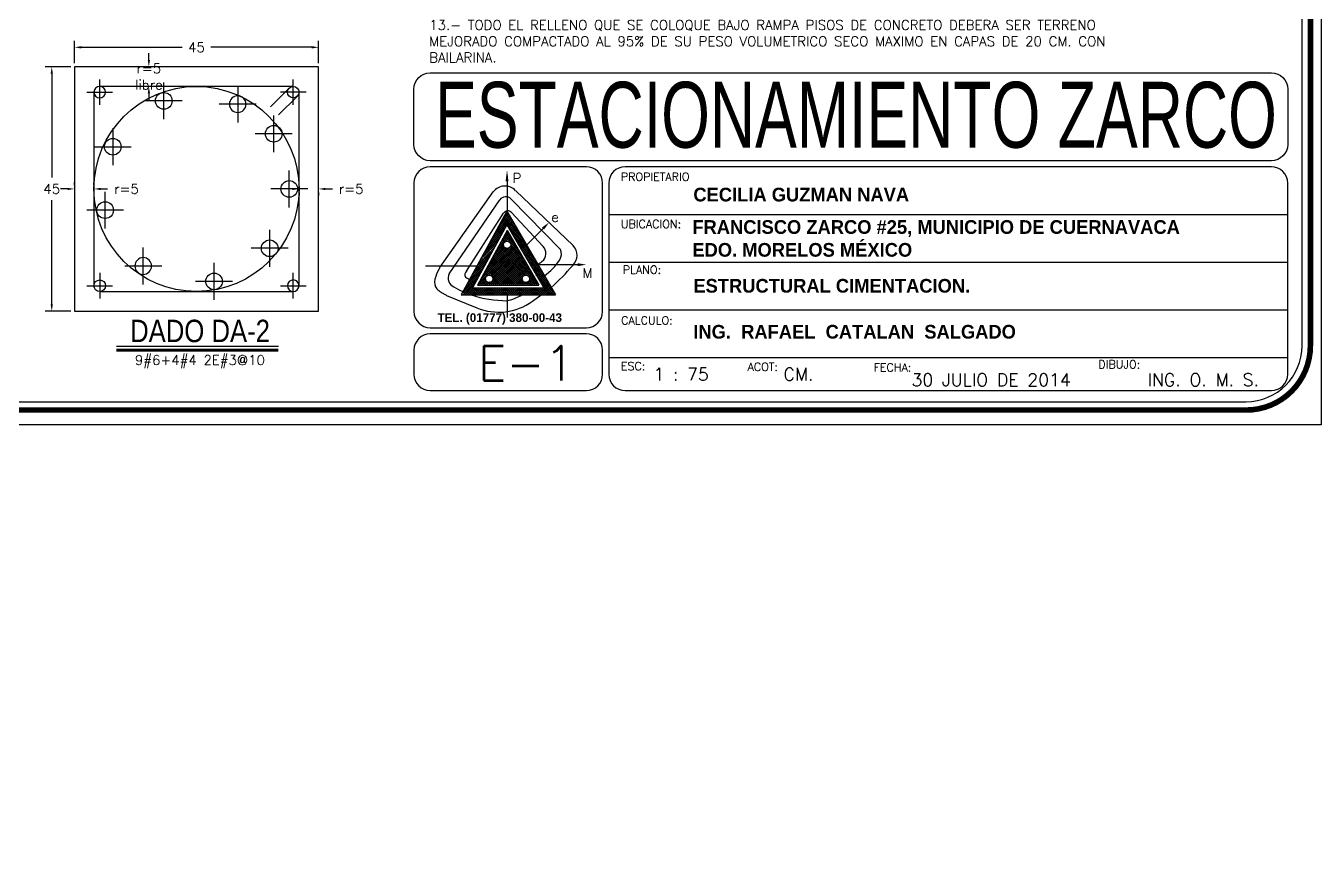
# Model space of a CAD drawing. Header units: millimetres. Extents: x -478 to -58, y -79 to 80.
# Drawn here: x -452.67 to -434.82, y -4.31 to 7.18 of the extents above; entities that cross this region are included whole.
import ezdxf
from ezdxf.enums import TextEntityAlignment as Align

# ---------------------------------------------------------------- set-up
doc = ezdxf.new("R2010")
doc.units = ezdxf.units.MM
doc.header["$MEASUREMENT"] = 0
doc.layers.get('Defpoints').update_dxf_attribs({"color": 71})
for name, color, linetype in [('ACERO', 40, 'Continuous'), ('L1', 1, 'Continuous'), ('MUROS', 4, 'Continuous'), ('texto', 5, 'Continuous')]:
    doc.layers.add(name, color=color, linetype=linetype)
doc.styles.add('GRAN', font='swissck.ttf', dxfattribs={"height": 0.3})
doc.styles.add('PEQ', font='simplex.shx', dxfattribs={"height": 0.09})
doc.styles.add('PIE', font='simplex.shx')
doc.styles.add('ROMANS', font='simplex.shx')
doc.dimstyles.new('STANDARD$0', dxfattribs={"dimtxt": 0.135, "dimasz": 0.095, "dimexe": 0.09, "dimexo": 0.05, "dimgap": 0.09, "dimtad": 0, "dimtih": 1, "dimtoh": 1, "dimdec": 0, "dimlfac": 100, "dimzin": 0, "dimdsep": 46, "dimtxsty": 'ROMANS', "dimcen": 0.09, "dimclrd": 1, "dimclre": 1, "dimclrt": 5, "dimadec": 0, "dimazin": 0, "dimtfac": 1, "dimtdec": 0, "dimtofl": 0, "dimtmove": 0, "dimatfit": 1, "dimfxl": 1, "dimtolj": 1, "dimtzin": 0, "dimarcsym": 0})

# ---------------------------------------------------------------- blocks, each defined once
blk = doc.blocks.new('*X5')
at = {"color": 0}
for p, q in [((-332.5608, 279.6205), (-332.4991, 279.6822)), ((-332.5481, 279.6437), (-332.503, 279.6889)), ((-332.5355, 279.667), (-332.5069, 279.6956)), ((-332.464, 279.6219), (-332.5262, 279.6841)), ((-332.5229, 279.6902), (-332.5108, 279.7023)), ((-332.4788, 279.6473), (-332.5224, 279.691)), ((-332.4935, 279.6727), (-332.5187, 279.6978)), ((-332.5083, 279.698), (-332.515, 279.7047)), ((-332.6618, 279.4345), (-332.4678, 279.6285)), ((-332.6492, 279.4578), (-332.4718, 279.6352)), ((-332.6366, 279.481), (-332.4757, 279.6419)), ((-332.6239, 279.5043), (-332.5133, 279.6149)), ((-332.6113, 279.5275), (-332.522, 279.6168)), ((-332.6096, 279.4762), (-332.4639, 279.6218)), ((-332.5997, 279.4755), (-332.46, 279.6151)), ((-332.5987, 279.5508), (-332.528, 279.6214)), ((-332.586, 279.574), (-332.5318, 279.6282)), ((-332.5734, 279.5972), (-332.5321, 279.6386)), ((-332.4232, 279.4751), (-332.5635, 279.6154)), ((-332.414, 279.4764), (-332.5598, 279.6222)), ((-332.3519, 279.425), (-332.5561, 279.6291)), ((-332.3606, 279.4442), (-332.5523, 279.636)), ((-332.53, 279.6243), (-332.5486, 279.6429)), ((-332.5323, 279.6372), (-332.5449, 279.6497)), ((-332.5292, 279.6447), (-332.5411, 279.6566)), ((-332.5238, 279.6499), (-332.5374, 279.6635)), ((-332.5161, 279.6528), (-332.5336, 279.6703)), ((-332.4492, 279.5965), (-332.5299, 279.6772)), ((-332.3753, 279.4696), (-332.5232, 279.6175)), ((-332.5183, 279.6523), (-332.4952, 279.6755)), ((-332.3901, 279.495), (-332.5103, 279.6152)), ((-332.508, 279.6521), (-332.4913, 279.6688)), ((-332.4049, 279.5204), (-332.5028, 279.6183)), ((-332.5012, 279.6483), (-332.4874, 279.662)), ((-332.4197, 279.5458), (-332.4976, 279.6237)), ((-332.4966, 279.6423), (-332.4835, 279.6553)), ((-332.4344, 279.5711), (-332.4948, 279.6315)), ((-332.4946, 279.6336), (-332.4796, 279.6486)), ((-332.6078, 279.425), (-332.4444, 279.5883)), ((-332.4792, 279.425), (-332.6009, 279.5467)), ((-332.5972, 279.425), (-332.4405, 279.5816)), ((-332.4686, 279.425), (-332.5971, 279.5535)), ((-332.458, 279.425), (-332.5934, 279.5604)), ((-332.5931, 279.4715), (-332.4561, 279.6084)), ((-332.4474, 279.425), (-332.5897, 279.5673)), ((-332.5886, 279.4653), (-332.4522, 279.6017)), ((-332.587, 279.4564), (-332.4483, 279.595)), ((-332.5866, 279.425), (-332.4366, 279.5749)), ((-332.4368, 279.425), (-332.5859, 279.5741)), ((-332.4262, 279.425), (-332.5822, 279.581)), ((-332.4156, 279.425), (-332.5785, 279.5879)), ((-332.5759, 279.425), (-332.4327, 279.5682)), ((-332.4347, 279.4547), (-332.5747, 279.5948)), ((-332.4336, 279.4643), (-332.571, 279.6016)), ((-332.4295, 279.4708), (-332.5673, 279.6085)), ((-332.5653, 279.425), (-332.4288, 279.5615)), ((-332.5547, 279.425), (-332.4249, 279.5548)), ((-332.5441, 279.425), (-332.421, 279.5481)), ((-332.6239, 279.4637), (-332.6382, 279.4779)), ((-332.62, 279.4703), (-332.6345, 279.4848)), ((-332.6139, 279.4748), (-332.6308, 279.4917)), ((-332.605, 279.4765), (-332.627, 279.4986)), ((-332.5428, 279.425), (-332.6233, 279.5054)), ((-332.5322, 279.425), (-332.6196, 279.5123)), ((-332.5216, 279.425), (-332.6158, 279.5192)), ((-332.511, 279.425), (-332.6121, 279.526)), ((-332.5004, 279.425), (-332.6084, 279.5329)), ((-332.4898, 279.425), (-332.6046, 279.5398)), ((-332.5335, 279.425), (-332.4171, 279.5414)), ((-332.5229, 279.425), (-332.4132, 279.5347)), ((-332.5123, 279.425), (-332.4093, 279.528)), ((-332.5017, 279.425), (-332.4054, 279.5213)), ((-332.4911, 279.425), (-332.4015, 279.5146)), ((-332.4805, 279.425), (-332.3976, 279.5079)), ((-332.4185, 279.4764), (-332.3937, 279.5012)), ((-332.409, 279.4753), (-332.3898, 279.4944)), ((-332.4026, 279.4711), (-332.3859, 279.4877)), ((-332.3983, 279.4647), (-332.382, 279.481)), ((-332.6595, 279.425), (-332.6644, 279.4299)), ((-332.6608, 279.425), (-332.6246, 279.4612)), ((-332.6489, 279.425), (-332.6606, 279.4367)), ((-332.6383, 279.425), (-332.6569, 279.4436)), ((-332.6277, 279.425), (-332.6532, 279.4505)), ((-332.6502, 279.425), (-332.6239, 279.4513)), ((-332.6171, 279.425), (-332.6494, 279.4573)), ((-332.6065, 279.425), (-332.6457, 279.4642)), ((-332.6246, 279.4537), (-332.642, 279.4711)), ((-332.6396, 279.425), (-332.6199, 279.4446)), ((-332.629, 279.425), (-332.6137, 279.4402)), ((-332.6184, 279.425), (-332.6048, 279.4386)), ((-332.5959, 279.425), (-332.6098, 279.4389)), ((-332.5853, 279.425), (-332.5998, 279.4395)), ((-332.5747, 279.425), (-332.5932, 279.4435)), ((-332.564, 279.425), (-332.5887, 279.4496)), ((-332.5534, 279.425), (-332.587, 279.4585)), ((-332.4699, 279.425), (-332.4347, 279.4601)), ((-332.4593, 279.425), (-332.4336, 279.4507)), ((-332.4487, 279.425), (-332.4294, 279.4442)), ((-332.4381, 279.425), (-332.4231, 279.4399)), ((-332.4275, 279.425), (-332.4138, 279.4386)), ((-332.4049, 279.425), (-332.4187, 279.4387)), ((-332.4168, 279.425), (-332.3742, 279.4676)), ((-332.3943, 279.425), (-332.4091, 279.4398)), ((-332.4062, 279.425), (-332.3703, 279.4609)), ((-332.3837, 279.425), (-332.4026, 279.4439)), ((-332.3731, 279.425), (-332.3983, 279.4502)), ((-332.397, 279.4554), (-332.3781, 279.4743)), ((-332.3625, 279.425), (-332.397, 279.4594)), ((-332.3956, 279.425), (-332.3664, 279.4542)), ((-332.385, 279.425), (-332.3625, 279.4475)), ((-332.3744, 279.425), (-332.3586, 279.4408)), ((-332.3638, 279.425), (-332.3547, 279.4341)), ((-332.3532, 279.425), (-332.3508, 279.4274))]:
    blk.add_line(p, q, dxfattribs=at)
blk = doc.blocks.new('VAR')
at = {"layer": 'ACERO', "color": 4}
for p, q in [((0, 0.1213), (0, -0.1213)), ((-0.1213, 0), (0.1213, 0))]:
    blk.add_line(p, q, dxfattribs=at)
at = {"layer": 'ACERO'}
blk.add_circle((0, 0), 0.0548, dxfattribs=at)
blk = doc.blocks.new('*D405')
at = {"color": 1, "lineweight": -2}
for p, q in [((-451.995, 6.66), (-451.995, 6.97)), ((-448.616, 6.66), (-448.616, 6.97)), ((-451.9, 6.88), (-450.505, 6.88)), ((-448.711, 6.88), (-450.107, 6.88))]:
    blk.add_line(p, q, dxfattribs=at)
at = {"color": 1}
for points in [[(-451.9, 6.896), (-451.9, 6.864), (-451.995, 6.88)], [(-448.711, 6.896), (-448.711, 6.864), (-448.616, 6.88)]]:
    blk.add_solid(points, dxfattribs=at)
at = {"layer": 'Defpoints', "color": 0}
for p in [(-448.616, 6.88), (-451.995, 6.61), (-448.616, 6.61)]:
    blk.add_point(p, dxfattribs=at)
at = {"color": 5, "insert": (-450.306, 6.88), "char_height": 0.135, "attachment_point": 5, "style": 'ROMANS'}
blk.add_mtext('\\A1;45', dxfattribs=at)
blk = doc.blocks.new('*D406')
at = {"color": 1, "lineweight": -2}
for p, q in [((-452.045, 6.61), (-452.398, 6.61)), ((-452.308, 6.515), (-452.308, 5.078)), ((-452.308, 3.326), (-452.308, 4.763)), ((-452.045, 3.231), (-452.398, 3.231))]:
    blk.add_line(p, q, dxfattribs=at)
at = {"color": 1}
for points in [[(-452.324, 6.515), (-452.292, 6.515), (-452.308, 6.61)], [(-452.324, 3.326), (-452.292, 3.326), (-452.308, 3.231)]]:
    blk.add_solid(points, dxfattribs=at)
at = {"layer": 'Defpoints', "color": 0}
for p in [(-451.995, 6.61), (-452.308, 3.231), (-451.995, 3.231)]:
    blk.add_point(p, dxfattribs=at)
at = {"color": 5, "insert": (-452.308, 4.921), "char_height": 0.135, "attachment_point": 5, "style": 'ROMANS'}
blk.add_mtext('\\A1;45', dxfattribs=at)
blk = doc.blocks.new('*D408')
at = {"color": 1, "lineweight": -2}
for p, q in [((-450.965, 6.705), (-450.965, 6.8)), ((-450.984, 6.61), (-451.055, 6.61)), ((-450.984, 6.339), (-451.055, 6.339)), ((-450.965, 6.244), (-450.965, 6.149))]:
    blk.add_line(p, q, dxfattribs=at)
at = {"color": 1}
for points in [[(-450.98, 6.705), (-450.949, 6.705), (-450.965, 6.61)], [(-450.98, 6.244), (-450.949, 6.244), (-450.965, 6.339)]]:
    blk.add_solid(points, dxfattribs=at)
at = {"layer": 'Defpoints', "color": 0}
for p in [(-450.965, 6.61), (-450.934, 6.61), (-450.934, 6.339)]:
    blk.add_point(p, dxfattribs=at)
at = {"color": 5, "insert": (-450.965, 6.475), "char_height": 0.135, "attachment_point": 5, "style": 'ROMANS'}
blk.add_mtext('\\A1;r=5\\Plibre', dxfattribs=at)
blk = doc.blocks.new('*D409')
at = {"layer": 'Defpoints', "color": 0}
for p in [(-448.887, 4.921), (-448.616, 4.921), (-448.616, 4.921)]:
    blk.add_point(p, dxfattribs=at)
at = {"layer": 'L1', "color": 1, "lineweight": -2}
for p, q in [((-448.982, 4.921), (-449.077, 4.921)), ((-448.887, 4.871), (-448.887, 4.831)), ((-448.616, 4.871), (-448.616, 4.831)), ((-448.521, 4.921), (-448.426, 4.921))]:
    blk.add_line(p, q, dxfattribs=at)
at = {"layer": 'L1', "color": 1}
for points in [[(-448.982, 4.936), (-448.982, 4.905), (-448.887, 4.921)], [(-448.521, 4.936), (-448.521, 4.905), (-448.616, 4.921)]]:
    blk.add_solid(points, dxfattribs=at)
at = {"layer": 'L1', "color": 5, "insert": (-448.166, 4.921), "char_height": 0.135, "attachment_point": 5, "style": 'ROMANS'}
blk.add_mtext('\\A1;r=5', dxfattribs=at)
blk = doc.blocks.new('*D407')
at = {"layer": 'Defpoints', "color": 0}
for p in [(-451.995, 4.921), (-451.725, 4.921), (-451.725, 4.921)]:
    blk.add_point(p, dxfattribs=at)
at = {"layer": 'L1', "color": 1, "lineweight": -2}
for p, q in [((-451.995, 4.971), (-451.995, 5.011)), ((-451.725, 4.971), (-451.725, 5.011)), ((-452.09, 4.921), (-452.185, 4.921)), ((-451.63, 4.921), (-451.535, 4.921))]:
    blk.add_line(p, q, dxfattribs=at)
at = {"layer": 'L1', "color": 1}
for points in [[(-452.09, 4.936), (-452.09, 4.905), (-451.995, 4.921)], [(-451.63, 4.936), (-451.63, 4.905), (-451.725, 4.921)]]:
    blk.add_solid(points, dxfattribs=at)
at = {"layer": 'L1', "color": 5, "insert": (-451.274, 4.921), "char_height": 0.135, "attachment_point": 5, "style": 'ROMANS'}
blk.add_mtext('\\A1;r=5', dxfattribs=at)

msp = doc.modelspace()

# ---------------------------------------------------------------- linework, layer by layer
at = {"layer": 'ACERO'}
for p, q in [((-451.72459, 6.25948), (-451.72459, 3.58177)), ((-448.96704, 6.33932), (-451.64476, 6.33932))]:
    msp.add_line(p, q, dxfattribs=at)
for points in [[(-449.02477, 6.31463), (-449.2812, 6.0582)], [(-448.88721, 3.58177), (-448.88721, 6.25948)], [(-448.91357, 6.2002), (-449.17, 5.94377)], [(-451.64476, 3.50194), (-448.96704, 3.50194)]]:
    msp.add_lwpolyline(points, dxfattribs=at)
msp.add_circle((-450.3059, 4.92063), 1.41869, dxfattribs=at)
at = {"layer": 'MUROS', "color": 4}
for p, q in [((-446.0098, 5.10097), (-446.0098, 4.60856)), ((-446.93901, 3.83567), (-446.20001, 4.87923)), ((-445.89011, 4.89529), (-445.09289, 4.13915)), ((-446.81167, 3.7476), (-446.10993, 4.76976)), ((-445.95436, 4.7814), (-445.27173, 4.08417)), ((-446.01377, 4.61539), (-446.64347, 3.45708)), ((-446.56879, 3.78264), (-446.05848, 4.58411)), ((-445.94825, 4.59428), (-445.5109, 4.12573)), ((-444.60243, 4.56741), (-435.21, 4.56741)), ((-444.60243, 4.56741), (-435.21, 4.56741)), ((-446.01099, 4.42499), (-446.48642, 3.55046)), ((-446.0098, 4.34339), (-446.41911, 3.59048)), ((-445.4799, 4.40272), (-445.73909, 4.14353)), ((-446.42519, 3.85061), (-447.137, 3.85061)), ((-444.978, 3.87282), (-445.58151, 3.87282)), ((-444.60243, 3.90797), (-435.21, 3.90797)), ((-444.60243, 3.90797), (-435.21, 3.90797)), ((-446.41911, 3.59048), (-445.57151, 3.59048)), ((-446.84484, 3.4471), (-446.42924, 3.27638)), ((-446.64347, 3.45708), (-445.33949, 3.45708)), ((-446.48642, 3.55046), (-445.50191, 3.55046)), ((-446.0098, 3.45708), (-446.0098, 3.14163)), ((-445.65591, 3.36846), (-445.53506, 3.45708)), ((-444.60243, 3.24852), (-435.21, 3.24852)), ((-444.60243, 3.24852), (-435.21, 3.24852)), ((-444.60243, 2.58908), (-435.21, 2.58908)), ((-444.60243, 2.58908), (-435.21, 2.58908))]:
    msp.add_line(p, q, dxfattribs=at)
at = {"layer": 'MUROS'}
for p, q in [((-446.23228, 4.21344), (-445.94628, 4.49945)), ((-446.19857, 4.27545), (-445.95669, 4.51733)), ((-446.16486, 4.33746), (-445.96711, 4.53522)), ((-446.13115, 4.39947), (-445.97752, 4.55311)), ((-446.09744, 4.46148), (-445.98793, 4.57099)), ((-446.02296, 4.40298), (-446.09181, 4.47184)), ((-445.74451, 4.15283), (-446.08185, 4.49017)), ((-445.78393, 4.22055), (-446.07188, 4.5085)), ((-446.06373, 4.52349), (-445.99834, 4.58888)), ((-445.82335, 4.28827), (-446.06191, 4.52683)), ((-445.86277, 4.35599), (-446.05195, 4.54517)), ((-445.90219, 4.42371), (-446.04198, 4.5635)), ((-445.94162, 4.49143), (-446.03202, 4.58183)), ((-446.03002, 4.5855), (-446.00875, 4.60677)), ((-445.98104, 4.55915), (-446.02205, 4.60016)), ((-446.01377, 4.61539), (-445.33949, 3.45708)), ((-446.00416, 4.41326), (-445.93587, 4.48156)), ((-445.99375, 4.39538), (-445.92546, 4.46367)), ((-446.2997, 4.08942), (-446.0668, 4.32233)), ((-446.26599, 4.15143), (-446.03309, 4.38434)), ((-446.12262, 4.21965), (-446.19148, 4.28851)), ((-446.11265, 4.23799), (-446.18151, 4.30684)), ((-446.10269, 4.25632), (-446.17154, 4.32517)), ((-446.09272, 4.27465), (-446.16158, 4.34351)), ((-446.08275, 4.29298), (-446.15161, 4.36184)), ((-446.07279, 4.31132), (-446.14164, 4.38017)), ((-446.06282, 4.32965), (-446.13168, 4.39851)), ((-446.05286, 4.34798), (-446.12171, 4.41684)), ((-446.04289, 4.36631), (-446.11175, 4.43517)), ((-446.03292, 4.38465), (-446.10178, 4.4535)), ((-446.01099, 4.42499), (-445.50191, 3.55046)), ((-446.0098, 4.34339), (-445.57151, 3.59048)), ((-445.98334, 4.37749), (-445.91504, 4.44579)), ((-445.97293, 4.3596), (-445.90463, 4.4279)), ((-445.70508, 4.08511), (-445.96366, 4.34368)), ((-445.96251, 4.34172), (-445.89422, 4.41001)), ((-445.9521, 4.32383), (-445.88381, 4.39213)), ((-445.94169, 4.30594), (-445.8734, 4.37424)), ((-445.93128, 4.28806), (-445.86298, 4.35635)), ((-445.92087, 4.27017), (-445.85257, 4.33847)), ((-445.91045, 4.25228), (-445.84216, 4.32058)), ((-445.90004, 4.2344), (-445.83175, 4.30269)), ((-445.89053, 4.2173), (-445.82223, 4.2856)), ((-446.36713, 3.96541), (-446.13422, 4.19831)), ((-446.33342, 4.02742), (-446.10051, 4.26032)), ((-446.21232, 4.05466), (-446.28117, 4.12352)), ((-446.20235, 4.07299), (-446.27121, 4.14185)), ((-446.19238, 4.09132), (-446.26124, 4.16018)), ((-446.18242, 4.10966), (-446.25127, 4.17851)), ((-446.17245, 4.12799), (-446.24131, 4.19685)), ((-446.16248, 4.14632), (-446.23134, 4.21518)), ((-446.15252, 4.16466), (-446.22137, 4.23351)), ((-446.14255, 4.18299), (-446.21141, 4.25184)), ((-446.13259, 4.20132), (-446.20144, 4.27018)), ((-445.66566, 4.01739), (-445.92424, 4.27596)), ((-445.62624, 3.94967), (-445.88481, 4.20824)), ((-445.87922, 4.19862), (-445.81092, 4.26692)), ((-445.8688, 4.18074), (-445.80051, 4.24903)), ((-445.85839, 4.16285), (-445.7901, 4.23115)), ((-445.84798, 4.14496), (-445.77968, 4.21326)), ((-445.58682, 3.88195), (-445.84539, 4.14052)), ((-445.83757, 4.12708), (-445.76927, 4.19537)), ((-445.82716, 4.10919), (-445.75886, 4.17749)), ((-445.81674, 4.0913), (-445.74845, 4.1596)), ((-445.80633, 4.07342), (-445.73804, 4.14171)), ((-445.79592, 4.05553), (-445.72762, 4.12383)), ((-445.78551, 4.03764), (-445.71721, 4.10594)), ((-446.50197, 3.71737), (-446.26907, 3.95027)), ((-446.46826, 3.77938), (-446.23535, 4.01228)), ((-446.43455, 3.84139), (-446.20164, 4.07429)), ((-446.31198, 3.87133), (-446.38083, 3.94019)), ((-446.30201, 3.88967), (-446.37087, 3.95852)), ((-446.29205, 3.908), (-446.3609, 3.97685)), ((-446.28208, 3.92633), (-446.35094, 3.99519)), ((-446.27211, 3.94466), (-446.34097, 4.01352)), ((-446.26215, 3.963), (-446.331, 4.03185)), ((-446.25218, 3.98133), (-446.32104, 4.05018)), ((-446.24221, 3.99966), (-446.31107, 4.06852)), ((-446.23225, 4.01799), (-446.3011, 4.08685)), ((-446.22228, 4.03633), (-446.29114, 4.10518)), ((-445.5474, 3.81422), (-445.80597, 4.0728)), ((-445.77509, 4.01976), (-445.7068, 4.08805)), ((-445.50798, 3.7465), (-445.76655, 4.00508)), ((-445.76468, 4.00187), (-445.69639, 4.07017)), ((-445.75427, 3.98398), (-445.68597, 4.05228)), ((-445.74386, 3.9661), (-445.67556, 4.03439)), ((-445.73345, 3.94821), (-445.66515, 4.01651)), ((-445.46855, 3.67878), (-445.72713, 3.93736)), ((-445.72303, 3.93032), (-445.65474, 3.99862)), ((-445.71262, 3.91244), (-445.64433, 3.98073)), ((-445.70221, 3.89455), (-445.63391, 3.96285)), ((-445.6918, 3.87666), (-445.6235, 3.94496)), ((-446.6031, 3.53134), (-446.3702, 3.76424)), ((-446.56939, 3.59335), (-446.33649, 3.82625)), ((-446.53568, 3.65536), (-446.30278, 3.88826)), ((-446.41164, 3.68801), (-446.4805, 3.75686)), ((-446.40168, 3.70634), (-446.47053, 3.77519)), ((-446.39171, 3.72467), (-446.46057, 3.79353)), ((-446.38174, 3.743), (-446.4506, 3.81186)), ((-446.37178, 3.76134), (-446.44063, 3.83019)), ((-446.36181, 3.77967), (-446.43067, 3.84853)), ((-446.35184, 3.798), (-446.4207, 3.86686)), ((-446.34188, 3.81633), (-446.41073, 3.88519)), ((-446.33191, 3.83467), (-446.40077, 3.90352)), ((-446.32195, 3.853), (-446.3908, 3.92186)), ((-445.42913, 3.61106), (-445.6877, 3.86963)), ((-445.68138, 3.85878), (-445.61309, 3.92707)), ((-445.67097, 3.84089), (-445.60268, 3.90919)), ((-445.66056, 3.823), (-445.59226, 3.8913)), ((-445.65015, 3.80512), (-445.58185, 3.87341)), ((-445.38971, 3.54334), (-445.64828, 3.80191)), ((-445.63973, 3.78723), (-445.57144, 3.85553)), ((-445.62932, 3.76934), (-445.56103, 3.83764)), ((-445.61891, 3.75146), (-445.55061, 3.81975)), ((-445.6085, 3.73357), (-445.5402, 3.80187)), ((-445.59809, 3.71568), (-445.52979, 3.78398)), ((-445.58767, 3.6978), (-445.51938, 3.76609)), ((-446.63735, 3.46834), (-446.40445, 3.70124)), ((-446.62076, 3.45708), (-446.43762, 3.64022)), ((-446.59246, 3.45708), (-446.47133, 3.57821)), ((-446.46371, 3.45708), (-446.58016, 3.57354)), ((-446.43541, 3.45708), (-446.57019, 3.59187)), ((-446.40711, 3.45708), (-446.56023, 3.6102)), ((-446.48141, 3.55968), (-446.55026, 3.62853)), ((-446.47144, 3.57801), (-446.5403, 3.64687)), ((-446.46147, 3.59634), (-446.53033, 3.6652)), ((-446.45151, 3.61467), (-446.52036, 3.68353)), ((-446.44154, 3.63301), (-446.5104, 3.70186)), ((-446.43157, 3.65134), (-446.50043, 3.7202)), ((-446.42161, 3.66967), (-446.49046, 3.73853)), ((-445.35029, 3.47562), (-445.60886, 3.73419)), ((-445.57726, 3.67991), (-445.50897, 3.74821)), ((-445.5737, 3.45708), (-445.42567, 3.60511)), ((-445.36005, 3.45708), (-445.56944, 3.66647)), ((-445.56685, 3.66202), (-445.49855, 3.73032)), ((-445.55644, 3.64414), (-445.48814, 3.71243)), ((-445.54602, 3.62625), (-445.47773, 3.69455)), ((-445.5454, 3.45708), (-445.41526, 3.58723)), ((-445.53561, 3.60836), (-445.46732, 3.67666)), ((-445.38834, 3.45708), (-445.53002, 3.59875)), ((-445.5252, 3.59048), (-445.4569, 3.65877)), ((-445.51479, 3.57259), (-445.44649, 3.64089)), ((-445.50438, 3.5547), (-445.43608, 3.623)), ((-446.5769, 3.45708), (-446.62003, 3.5002)), ((-446.5486, 3.45708), (-446.61006, 3.51854)), ((-446.5203, 3.45708), (-446.60009, 3.53687)), ((-446.492, 3.45708), (-446.59013, 3.5552)), ((-446.56416, 3.45708), (-446.47078, 3.55046)), ((-446.53586, 3.45708), (-446.44248, 3.55046)), ((-446.50757, 3.45708), (-446.41418, 3.55046)), ((-446.47927, 3.45708), (-446.38589, 3.55046)), ((-446.37881, 3.45708), (-446.47219, 3.55046)), ((-446.45097, 3.45708), (-446.35759, 3.55046)), ((-446.35051, 3.45708), (-446.44389, 3.55046)), ((-446.42267, 3.45708), (-446.32929, 3.55046)), ((-446.32221, 3.45708), (-446.41559, 3.55046)), ((-446.39437, 3.45708), (-446.30099, 3.55046)), ((-446.29391, 3.45708), (-446.38729, 3.55046)), ((-446.36607, 3.45708), (-446.27269, 3.55046)), ((-446.26561, 3.45708), (-446.35899, 3.55046)), ((-446.33777, 3.45708), (-446.24439, 3.55046)), ((-446.23731, 3.45708), (-446.3307, 3.55046)), ((-446.30947, 3.45708), (-446.21609, 3.55046)), ((-446.20901, 3.45708), (-446.3024, 3.55046)), ((-446.28117, 3.45708), (-446.18779, 3.55046)), ((-446.18072, 3.45708), (-446.2741, 3.55046)), ((-446.25288, 3.45708), (-446.15949, 3.55046)), ((-446.15242, 3.45708), (-446.2458, 3.55046)), ((-446.22458, 3.45708), (-446.13119, 3.55046)), ((-446.12412, 3.45708), (-446.2175, 3.55046)), ((-446.19628, 3.45708), (-446.1029, 3.55046)), ((-446.09582, 3.45708), (-446.1892, 3.55046)), ((-446.16798, 3.45708), (-446.0746, 3.55046)), ((-446.06752, 3.45708), (-446.1609, 3.55046)), ((-446.13968, 3.45708), (-446.0463, 3.55046)), ((-446.03922, 3.45708), (-446.1326, 3.55046)), ((-446.11138, 3.45708), (-446.018, 3.55046)), ((-446.01092, 3.45708), (-446.1043, 3.55046)), ((-446.08308, 3.45708), (-445.9897, 3.55046)), ((-445.98262, 3.45708), (-446.076, 3.55046)), ((-446.05478, 3.45708), (-445.9614, 3.55046)), ((-445.95432, 3.45708), (-446.04771, 3.55046)), ((-446.02648, 3.45708), (-445.9331, 3.55046)), ((-445.92602, 3.45708), (-446.01941, 3.55046)), ((-445.99818, 3.45708), (-445.9048, 3.55046)), ((-445.89773, 3.45708), (-445.99111, 3.55046)), ((-445.96989, 3.45708), (-445.8765, 3.55046)), ((-445.86943, 3.45708), (-445.96281, 3.55046)), ((-445.94159, 3.45708), (-445.8482, 3.55046)), ((-445.84113, 3.45708), (-445.93451, 3.55046)), ((-445.91329, 3.45708), (-445.81991, 3.55046)), ((-445.81283, 3.45708), (-445.90621, 3.55046)), ((-445.88499, 3.45708), (-445.79161, 3.55046)), ((-445.78453, 3.45708), (-445.87791, 3.55046)), ((-445.85669, 3.45708), (-445.76331, 3.55046)), ((-445.75623, 3.45708), (-445.84961, 3.55046)), ((-445.82839, 3.45708), (-445.73501, 3.55046)), ((-445.72793, 3.45708), (-445.82131, 3.55046)), ((-445.80009, 3.45708), (-445.70671, 3.55046)), ((-445.69963, 3.45708), (-445.79302, 3.55046)), ((-445.77179, 3.45708), (-445.67841, 3.55046)), ((-445.67133, 3.45708), (-445.76472, 3.55046)), ((-445.74349, 3.45708), (-445.65011, 3.55046)), ((-445.64304, 3.45708), (-445.73642, 3.55046)), ((-445.7152, 3.45708), (-445.62181, 3.55046)), ((-445.61474, 3.45708), (-445.70812, 3.55046)), ((-445.6869, 3.45708), (-445.59351, 3.55046)), ((-445.58644, 3.45708), (-445.67982, 3.55046)), ((-445.6586, 3.45708), (-445.56522, 3.55046)), ((-445.55814, 3.45708), (-445.65152, 3.55046)), ((-445.6303, 3.45708), (-445.53692, 3.55046)), ((-445.52984, 3.45708), (-445.62322, 3.55046)), ((-445.602, 3.45708), (-445.50862, 3.55046)), ((-445.50154, 3.45708), (-445.59492, 3.55046)), ((-445.47324, 3.45708), (-445.56662, 3.55046)), ((-445.44494, 3.45708), (-445.53832, 3.55046)), ((-445.5171, 3.45708), (-445.40484, 3.56934)), ((-445.41664, 3.45708), (-445.51003, 3.55046)), ((-445.4888, 3.45708), (-445.39443, 3.55145)), ((-445.4605, 3.45708), (-445.38402, 3.53357)), ((-445.43221, 3.45708), (-445.37361, 3.51568)), ((-445.40391, 3.45708), (-445.36319, 3.49779)), ((-445.37561, 3.45708), (-445.35278, 3.47991)), ((-445.34731, 3.45708), (-445.34237, 3.46202))]:
    msp.add_line(p, q, dxfattribs=at)
msp.add_lwpolyline([(-451.99538, 3.23115), (-448.61642, 3.23115), (-448.61642, 6.61011), (-451.99538, 6.61011)], close=True, dxfattribs=at)
at = {"layer": 'MUROS', "color": 4}
for points in [[(-447.29748, 6.30188, -0.41421356), (-447.07203, 6.52733), (-435.43545, 6.52733, -0.41421356), (-435.21, 6.30188), (-435.21, 5.53685, -0.41421356), (-435.43545, 5.3114), (-447.07203, 5.3114, -0.41421356), (-447.29748, 5.53685)], [(-447.29748, 6.30188, -0.41421356), (-447.07203, 6.52733), (-435.43545, 6.52733, -0.41421356), (-435.21, 6.30188), (-435.21, 5.53685, -0.41421356), (-435.43545, 5.3114), (-447.07203, 5.3114, -0.41421356), (-447.29748, 5.53685)], [(-444.68698, 5.0014, 0.41421356), (-444.91243, 5.22685), (-447.07203, 5.22685, 0.41421356), (-447.29748, 5.0014), (-447.29748, 3.22598, 0.41421356), (-447.07203, 3.00053), (-444.91243, 3.00053, 0.41421356), (-444.68698, 3.22598)], [(-444.68698, 5.0014, 0.41421356), (-444.91243, 5.22685), (-447.07203, 5.22685, 0.41421356), (-447.29748, 5.0014), (-447.29748, 3.22598, 0.41421356), (-447.07203, 3.00053), (-444.91243, 3.00053, 0.41421356), (-444.68698, 3.22598)], [(-444.60243, 5.0014), (-444.60243, 2.35663, 0.41421356), (-444.37698, 2.13118), (-435.43545, 2.13118, 0.41421356), (-435.21, 2.35663), (-435.21, 5.0014, 0.41421356), (-435.43545, 5.22685), (-444.37698, 5.22685, 0.41421356)], [(-444.60243, 5.0014), (-444.60243, 2.35663, 0.41421356), (-444.37698, 2.13118), (-435.43545, 2.13118, 0.41421356), (-435.21, 2.35663), (-435.21, 5.0014, 0.41421356), (-435.43545, 5.22685), (-444.37698, 5.22685, 0.41421356)], [(-447.07203, 2.91598, 0.41421356), (-447.29748, 2.69053), (-447.29748, 2.35663, 0.41421356), (-447.07203, 2.13118), (-444.91243, 2.13118, 0.41421356), (-444.68698, 2.35663), (-444.68698, 2.69053, 0.41421356), (-444.91243, 2.91598)], [(-447.07203, 2.91598, 0.41421356), (-447.29748, 2.69053), (-447.29748, 2.35663, 0.41421356), (-447.07203, 2.13118), (-444.91243, 2.13118, 0.41421356), (-444.68698, 2.35663), (-444.68698, 2.69053, 0.41421356), (-444.91243, 2.91598)]]:
    msp.add_lwpolyline(points, format="xyb", close=True, dxfattribs=at)
at = {"layer": 'MUROS'}
for centre in [(-446.0098, 4.14793), (-446.25611, 3.67736), (-445.749, 3.67736)]:
    msp.add_circle(centre, 0.05071, dxfattribs=at)
at = {"layer": 'MUROS', "color": 4}
for centre, radius, start, end in [((-446.03853, 4.76118), 0.20003, 42.103721, 143.830864), ((-446.02747, 4.71316), 0.10002, 43.027137, 145.529182), ((-445.99943, 4.54651), 0.07001, 43.027137, 147.514577), ((-445.61509, 4.02848), 0.14252, 310.455917, 43.027137), ((-445.2413, 4.00503), 0.20003, 314.687796, 42.103721), ((-446.04763, 4.46312), 0.92895, 306.748554, 325.754071), ((-445.39853, 4.0191), 0.14252, 326.463871, 27.168517), ((-446.53097, 3.73308), 0.06234, 127.355449, 211.628024), ((-446.29079, 4.93076), 1.26952, 303.851474, 307.23573), ((-447.44391, 5.84828), 3.07132, 311.769268, 319.725356), ((-446.68748, 3.68912), 0.13728, 154.787343, 245.368982), ((-445.91275, 4.8333), 1.31685, 239.351474, 242.136799), ((-446.01334, 4.87895), 1.50435, 240.911738, 246.255426), ((-446.01334, 4.87895), 1.50435, 250.93893, 270.134866), ((-446.15143, 4.02846), 0.66903, 282.222265, 301.190166), ((-446.12522, 4.01651), 0.80014, 247.668372, 305.911053), ((-446.01581, 3.42762), 0.05336, 266.881288, 276.464827)]:
    msp.add_arc(centre, radius, start, end, dxfattribs=at)
msp.add_spline([(-446.93901, 3.83567), (-446.99641, 3.71013), (-447.0007, 3.56762), (-446.88941, 3.47356), (-446.84484, 3.4471)], degree=3, dxfattribs=at)
for points in [[(-446.02981, 5.02715), (-445.98979, 5.02715), (-446.0098, 5.18341)], [(-445.5255, 4.38737), (-445.4972, 4.35907), (-445.42645, 4.45812)], [(-445.03353, 3.89283), (-445.03353, 3.85281), (-444.91347, 3.87282)]]:
    msp.add_solid(points, dxfattribs=at)
at = {"layer": 'texto'}
msp.add_line((-451.41285, 2.74456), (-449.17331, 2.74456), dxfattribs=at)
at = {"layer": 'texto', "color": 7}
msp.add_lwpolyline([(-478.24153, 1.65615), (-478.24153, 67.49957), (-434.74588, 67.49957), (-434.74588, 1.65615)], close=True, dxfattribs=at)
at = {"layer": 'texto', "const_width": 0.07718}
msp.add_lwpolyline([(-478.0933, 66.46207), (-478.0933, 2.74941, 0.41421356), (-477.20579, 1.86189), (-435.78338, 1.86189, 0.41421356), (-434.89587, 2.74941), (-434.89587, 66.46207, 0.41421356), (-435.78338, 67.34958), (-477.20579, 67.34958, 0.41421356)], format="xyb", close=True, dxfattribs=at)
at = {"layer": 'texto'}
msp.add_lwpolyline([(-477.97754, 66.46207), (-477.97754, 2.74941, 0.41421356), (-477.20579, 1.97766), (-435.78338, 1.97766, 0.41421356), (-435.01163, 2.74941), (-435.01163, 66.46207, 0.41421356), (-435.78338, 67.23382), (-477.20579, 67.23382, 0.41421356)], format="xyb", close=True, dxfattribs=at)
at = {"layer": 'texto', "const_width": 0.04088}
msp.add_lwpolyline([(-451.41285, 2.69006), (-449.17331, 2.69006)], dxfattribs=at)

# ---------------------------------------------------------------- block references
at = {"layer": 'ACERO', "rotation": 180}
for p, xscale, yscale, zscale in [((-451.64476, 6.25948), -1.456201295149783, 1.45620129514917, 1.45620129514926), ((-448.96704, 6.25948), 1.456201295149783, 1.45620129514917, 1.45620129514926), ((-450.75772, 6.13888), 2.104303657478499, 2.104303657477834, 2.104303657477743), ((-449.23715, 5.68313), 2.104303657478499, 2.104303657477834, 2.104303657477743), ((-449.0221, 4.92063), 2.104303657478499, 2.104303657477834, 2.104303657477743), ((-451.56945, 4.62756), 2.104303657478499, 2.104303657477834, 2.104303657477743), ((-449.29331, 4.09902), 2.104303657478499, 2.104303657477834, 2.104303657477743), ((-451.04243, 3.85456), -2.104303657478499, 2.104303657477834, 2.104303657477743), ((-450.06272, 3.64157), 2.104303657478499, 2.104303657477834, 2.104303657477743), ((-448.96704, 3.58177), -1.456201295149783, 1.45620129514917, 1.45620129514926)]:
    msp.add_blockref('VAR', p, dxfattribs=dict(at, xscale=xscale, yscale=yscale, zscale=zscale))
at = {"layer": 'ACERO'}
for p, xscale, yscale, zscale in [((-449.73546, 6.09368), -2.104303657478499, 2.104303657477834, 2.104303657477743), ((-451.4637, 5.50475), 2.104303657478499, 2.104303657477834, 2.104303657477743), ((-451.64476, 3.58177), 1.456201295149783, 1.45620129514917, 1.45620129514926)]:
    msp.add_blockref('VAR', p, dxfattribs=dict(at, xscale=xscale, yscale=yscale, zscale=zscale))
at = {"layer": 'MUROS', "xscale": 2.668051141026788, "yscale": 2.668051141026788, "zscale": 2.668051141026901}
msp.add_blockref('*X5', (441.15714, -741.92305), dxfattribs=at)

# ---------------------------------------------------------------- texts
at = {"layer": 'L1', "insert": (-448.43669, -4.31032), "char_height": 0.135, "attachment_point": 6, "style": 'PEQ'}
msp.add_mtext('\\A1;', dxfattribs=at)
at = {"layer": 'MUROS', "style": 'GRAN', "width": 0.865987}
msp.add_text('ESTACIONAMIENTO ZARCO', height=0.9111589, dxfattribs=at).set_placement((-447.00552, 5.49122), (-435.35983, 5.49122), align=Align.FIT)
at = {"layer": 'MUROS', "color": 1, "style": 'PEQ'}
for s, height, p in [('P', 0.13452, (-445.93228, 5.00281)), ('PROPIETARIO', 0.1124887, (-444.43582, 5.03286)), ('PROPIETARIO', 0.1124887, (-444.43582, 5.03286)), ('e', 0.13452, (-445.39775, 4.46432)), ('UBICACION:', 0.112489, (-444.43582, 4.37948)), ('UBICACION:', 0.112489, (-444.43582, 4.37948)), ('M', 0.13452, (-444.96442, 3.69186)), ('PLANO:', 0.112489, (-444.40862, 3.74701)), ('PLANO:', 0.112489, (-444.40862, 3.74701)), ('CALCULO:', 0.112489, (-444.43099, 3.04564)), ('CALCULO:', 0.112489, (-444.43099, 3.04564)), ('ESC:', 0.112489, (-444.43461, 2.41321)), ('ESC:', 0.112489, (-444.43461, 2.41321)), ('ACOT:', 0.112489, (-442.68125, 2.40336)), ('ACOT:', 0.112489, (-442.68125, 2.40336)), ('FECHA:', 0.112489, (-440.93764, 2.39514)), ('DIBUJO:', 0.112489, (-437.8297, 2.43803))]:
    msp.add_text(s, height=height, dxfattribs=at).set_placement(p)
at = {"layer": 'MUROS', "color": 2, "style": 'PIE'}
for s, height, p in [('E', 0.48007, (-446.41388, 2.26874)), ('E-1', 0.480067, (-446.41388, 2.26874)), ('1 : 75', 0.175482, (-443.98495, 2.26925)), ('CM.', 0.175482, (-442.18497, 2.26925)), ('30 JULIO DE 2014', 0.1754825, (-440.41401, 2.19174)), (' ING. O. M. S.', 0.1754825, (-437.26892, 2.19174))]:
    msp.add_text(s, height=height, dxfattribs=at).set_placement(p)
at = {"layer": 'MUROS', "color": 2, "attachment_point": 4, "style": 'PIE'}
for s, insert, char_height, width in [('{\\fCentury Gothic|b1|i0|c0|p34;CECILIA GUZMAN NAVA}', (-443.43181, 4.84108), 0.189521, 13.2640435), ('{\\fCentury Gothic|b1|i0|c0|p34;FRANCISCO ZARCO #25, MUNICIPIO DE CUERNAVACA\\PEDO. MORELOS MÉXICO}', (-443.44582, 4.23472), 0.189521, 13.2640435), ('{\\fCentury Gothic|b1|i0|c0|p34;ESTRUCTURAL CIMENTACION.}', (-443.43181, 3.57931), 0.189521, 13.2640435), ('{\\fCentury Gothic|b1|i0|c0|p34;TEL. (01777) 380-00-43}', (-446.97078, 3.1226), 0.12, 13.26537), ('{\\fCentury Gothic|b1|i0|c0|p34;ING.  RAFAEL  CATALAN  SALGADO}', (-443.43277, 2.94367), 0.189521, 13.2640435)]:
    msp.add_mtext(s, dxfattribs=dict(at, insert=insert, char_height=char_height, width=width))
at = {"layer": 'texto', "style": 'GRAN'}
msp.add_text('DADO DA-2', height=0.310225, dxfattribs=at).set_placement((-451.22389, 2.80111))
at = {"layer": 'texto', "insert": (-447.08531, 10.22643), "char_height": 0.1349865, "width": 10.7896681, "attachment_point": 4, "style": 'PEQ'}
msp.add_mtext("1.-  ESTE PLANO ES COMPLEMENTO DEL E-2 Y E-3\\P2.-  VERIFICAR COTAS EN PLANOS  ARQUITECTONICOS Y EN OBRA.\\P3.-  LOS DETALLES Y CORTES INDICADOS EN ESTE PLANO ESTAN FUERA DE ESCALA.\\P4.-  COTAS EN CENTIMETROS, NIVELES EN METROS.\\P5.-  MATERIALES:\\P      CONCRETO f'c = 250 Kg/cm2; \\P      ACERO  fy = 4200 Kg/cm2.\\P      ACERO ESTRUCTURAL A-36 FY=2530KG/CM2\\P      ACERO ESTRUCTURAL A-53 FY=2460KG/CM2\\P6.-  LOS RECUBRIMIENTOS LIBRES EN COLUMNAS SERAN DE 2 CM. CASTILLOS Y DALAS 2 CM.     TRABES 2 CM, EN ELEMENTOS EN CONTACTO\\P     CON AGUA O TIERRA 5CM\\P7.-  NO SE PERMITEN PAQUETES DE MAS DE DOS BARRAS EXCEPTO DONDE SE INDIQUE LO \\P     CONTRARIO.\\P8.-  LOS ANCLAJES Y TRASLAPES TENDRAN COMO MINIMO UNA LONGITUD DE 40%%C.\\P9.-  EN NINGUNA SECCION SE TRASLAPARA MAS DEL 50% DEL ACERO EN LA MISMA SECCION.\\P10.- EN ZONAS DE TRASLAPES LOS ESTRIBOS SE COLOCARAN A LA MITAD DE LA SEPARACION \\P     INDICADAN EN PROYECTO.\\P11.- LOS ESTRIBOS SERAN DE LA SIGUIENTE FORMA:\\P\\P\\P\\P\\P\\P\\P\\P\\P\\P12.- TODA LA CIMENTACION DEBE APOYARSE DIRECTAMENTE SOBRE TEPETATE NATURAL\\P13.- TODO EL RELLENO QUE SE COLOQUE BAJO RAMPA PISOS DE CONCRETO DEBERA SER TERRENO MEJORADO COMPACTADO AL 95% DE SU PESO VOLUMETRICO SECO MAXIMO EN CAPAS DE 20 CM. CON BAILARINA.", dxfattribs=at)
at = {"layer": 'texto', "insert": (-450.25783, 2.62036), "char_height": 0.135, "attachment_point": 2, "style": 'PEQ'}
msp.add_mtext('9#6+4#4 2E#3@10', dxfattribs=at)

# ---------------------------------------------------------------- dimensions: what is measured, and where the dimension line sits
at = {"color": 3}
dim = msp.add_linear_dim(base=(-448.61642, 6.88029), p1=(-451.99538, 6.61011), p2=(-448.61642, 6.61011), text='45', dimstyle='STANDARD$0', dxfattribs=at)
dim.commit()
dim.dimension.update_dxf_attribs({"geometry": '*D405', "text_midpoint": (-450.3059, 6.88029), "dimtype": 160})
for base, p1, p2, angle, text, picture, middle in [((-450.96463, 6.61011), (-450.93384, 6.33932), (-450.93384, 6.61011), 90, 'r=5\\Plibre', '*D408', (-450.96463, 6.47471)), ((-452.30821, 3.23115), (-451.99538, 6.61011), (-451.99538, 3.23115), 270, '45', '*D406', (-452.30821, 4.92063))]:
    dim = msp.add_linear_dim(base=base, p1=p1, p2=p2, angle=angle, text=text, dimstyle='STANDARD$0', dxfattribs=at)
    dim.commit()
    dim.dimension.update_dxf_attribs({"geometry": picture, "text_midpoint": middle, "dimtype": 160})
at = {"layer": 'L1'}
for base, p1, p2, picture, middle in [((-451.72459, 4.92063), (-451.99538, 4.92063), (-451.72459, 4.92063), '*D407', (-451.27423, 4.92063)), ((-448.61642, 4.92063), (-448.88721, 4.92063), (-448.61642, 4.92063), '*D409', (-448.16606, 4.92063))]:
    dim = msp.add_linear_dim(base=base, p1=p1, p2=p2, text='r=5', dimstyle='STANDARD$0', dxfattribs=at)
    dim.commit()
    dim.dimension.update_dxf_attribs({"geometry": picture, "text_midpoint": middle})

doc.saveas('drawing.dxf')
